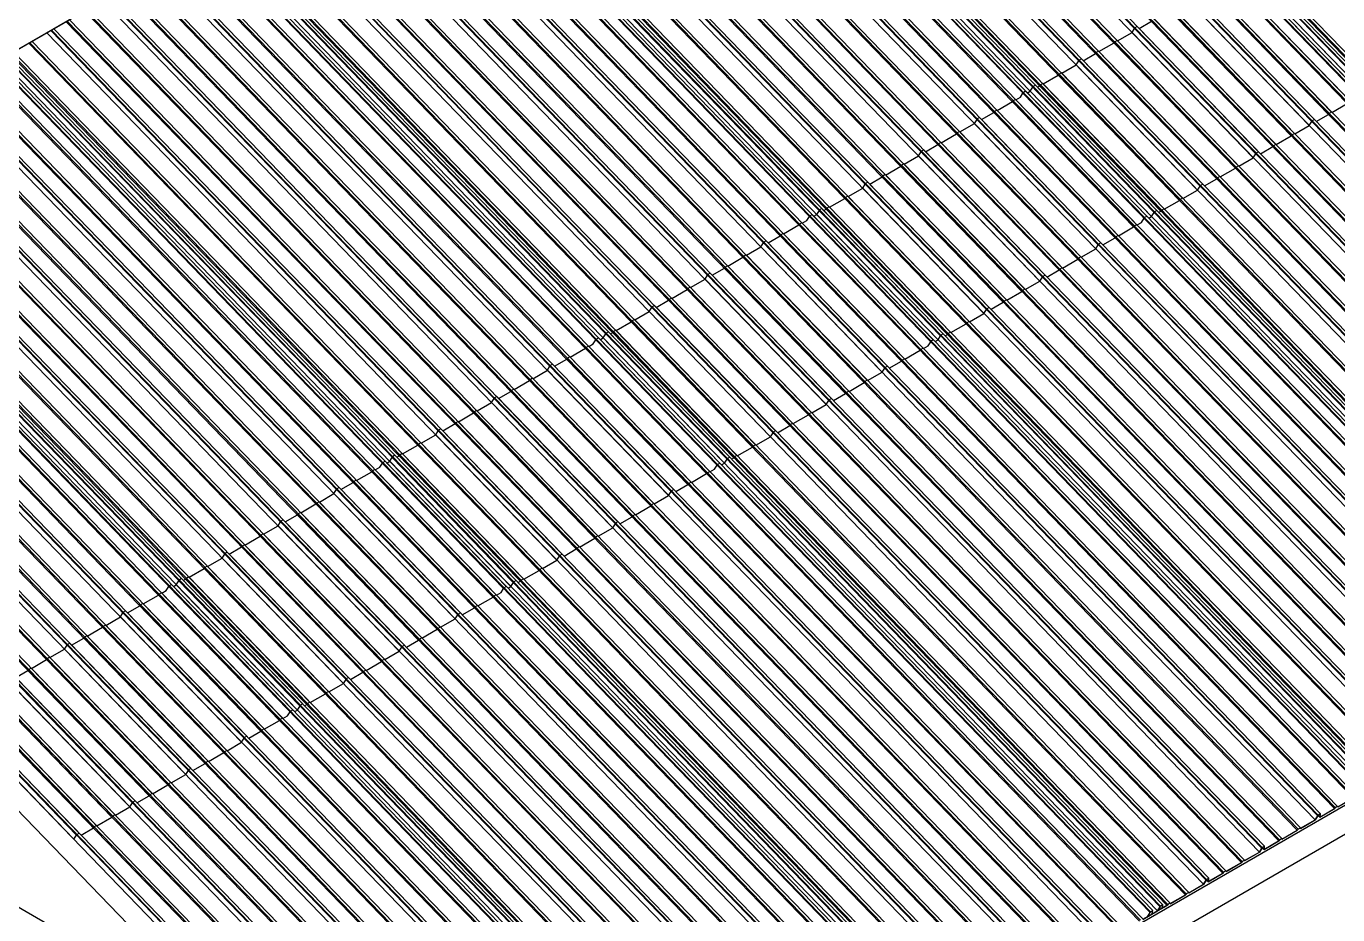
# Model space of a CAD drawing. Header units: inches. Extents: x 0.4 to 16.6, y 0.2 to 10.8.
# Drawn here: x 4.177 to 7.165, y 4.804 to 6.826 of the extents above; entities that cross this region are included whole.
import ezdxf

# ---------------------------------------------------------------- set-up
doc = ezdxf.new("R2010")
doc.units = ezdxf.units.IN
doc.header["$MEASUREMENT"] = 0

msp = doc.modelspace()

# ---------------------------------------------------------------- linework, layer by layer
at = {"color": 7, "linetype": 'Continuous', "lineweight": 25}
for p, q in [((7.5545, 8.7339), (3.1424, 6.1868)), ((7.5546, 8.7343), (3.1426, 6.1872)), ((7.2559, 6.6915), (6.0943, 7.891)), ((7.2107, 6.67), (6.0521, 7.8665)), ((7.2114, 6.6716), (6.0534, 7.8673)), ((7.2167, 6.6746), (6.0587, 7.8704)), ((7.2275, 6.6739), (6.0652, 7.8741)), ((7.2334, 6.6831), (6.0747, 7.8796)), ((7.234, 6.6846), (6.0761, 7.8804)), ((7.2393, 6.6877), (6.0814, 7.8835)), ((7.2489, 6.6863), (6.0867, 7.8865)), ((7.2506, 6.6884), (6.089, 7.8879)), ((7.1512, 6.6311), (5.9897, 7.8305)), ((7.1867, 6.6504), (6.0244, 7.8506)), ((7.1884, 6.6525), (6.0268, 7.852)), ((7.1937, 6.6556), (6.0321, 7.855)), ((7.1002, 6.6005), (5.9379, 7.8007)), ((7.1061, 6.6096), (5.9474, 7.8061)), ((7.1067, 6.6111), (5.9488, 7.8069)), ((7.112, 6.6142), (5.9541, 7.81)), ((7.1443, 6.6259), (5.982, 7.8261)), ((7.1459, 6.628), (5.9844, 7.8275)), ((7.0594, 6.5769), (5.8972, 7.7771)), ((7.0611, 6.579), (5.8995, 7.7785)), ((7.0664, 6.5821), (5.9048, 7.7816)), ((7.017, 6.5524), (5.8547, 7.7526)), ((7.0186, 6.5545), (5.8571, 7.754)), ((7.024, 6.5576), (5.8624, 7.7571)), ((6.9729, 6.527), (5.8107, 7.7272)), ((6.9788, 6.5361), (5.8201, 7.7327)), ((6.9795, 6.5377), (5.8215, 7.7334)), ((6.9848, 6.5407), (5.8268, 7.7365)), ((6.8914, 6.4811), (5.7298, 7.6805)), ((6.8967, 6.4841), (5.7351, 7.6836)), ((6.9321, 6.5034), (5.7699, 7.7036)), ((6.9338, 6.5055), (5.7723, 7.705)), ((6.9391, 6.5086), (5.7776, 7.7081)), ((6.8456, 6.4535), (5.6834, 7.6537)), ((6.8515, 6.4627), (5.6929, 7.6592)), ((6.8522, 6.4642), (5.6942, 7.66)), ((6.8575, 6.4672), (5.6995, 7.663)), ((6.8897, 6.4789), (5.7274, 7.6791)), ((6.8048, 6.43), (5.6426, 7.6302)), ((6.8065, 6.4321), (5.645, 7.6315)), ((6.8118, 6.4351), (5.6503, 7.6346)), ((6.741, 6.3931), (5.5787, 7.5933)), ((6.7469, 6.4022), (5.5882, 7.5988)), ((6.7475, 6.4038), (5.5896, 7.5996)), ((6.7528, 6.4068), (5.5949, 7.6026)), ((6.7624, 6.4055), (5.6002, 7.6057)), ((6.7641, 6.4076), (5.6025, 7.607)), ((6.7694, 6.4106), (5.6079, 7.6101)), ((6.7002, 6.3695), (5.5379, 7.5698)), ((6.7019, 6.3717), (5.5403, 7.5711)), ((6.7072, 6.3747), (5.5456, 7.5742)), ((6.7243, 6.3892), (5.5656, 7.5857)), ((6.7249, 6.3907), (5.5669, 7.5865)), ((6.7302, 6.3938), (5.5722, 7.5896)), ((6.6578, 6.3451), (5.4955, 7.5453)), ((6.6594, 6.3472), (5.4979, 7.5466)), ((6.6647, 6.3502), (5.5032, 7.5497)), ((6.5799, 6.3012), (5.4183, 7.5007)), ((6.6137, 6.3196), (5.4515, 7.5198)), ((6.6196, 6.3288), (5.4609, 7.5253)), ((6.6203, 6.3303), (5.4623, 7.5261)), ((6.6256, 6.3334), (5.4676, 7.5291)), ((6.5305, 6.2716), (5.3682, 7.4718)), ((6.5322, 6.2737), (5.3706, 7.4732)), ((6.5375, 6.2767), (5.3759, 7.4762)), ((6.5729, 6.2961), (5.4107, 7.4963)), ((6.5746, 6.2982), (5.413, 7.4977)), ((6.4864, 6.2461), (5.3242, 7.4463)), ((6.4923, 6.2553), (5.3336, 7.4518)), ((6.493, 6.2568), (5.335, 7.4526)), ((6.4983, 6.2599), (5.3403, 7.4557)), ((6.4456, 6.2226), (5.2834, 7.4228)), ((6.4473, 6.2247), (5.2858, 7.4242)), ((6.4526, 6.2278), (5.2911, 7.4272)), ((6.371, 6.1864), (5.213, 7.3822)), ((6.4032, 6.1981), (5.241, 7.3983)), ((6.4049, 6.2002), (5.2433, 7.3997)), ((6.4102, 6.2033), (5.2486, 7.4027)), ((6.3253, 6.1543), (5.1638, 7.3538)), ((6.3592, 6.1727), (5.1969, 7.3729)), ((6.365, 6.1818), (5.2064, 7.3783)), ((6.3657, 6.1833), (5.2077, 7.3791)), ((6.2663, 6.126), (5.1084, 7.3218)), ((6.2759, 6.1246), (5.1137, 7.3248)), ((6.2776, 6.1267), (5.1161, 7.3262)), ((6.2829, 6.1298), (5.1214, 7.3293)), ((6.3184, 6.1491), (5.1561, 7.3493)), ((6.32, 6.1512), (5.1585, 7.3507)), ((6.2207, 6.0939), (5.0591, 7.2933)), ((6.2378, 6.1083), (5.0791, 7.3049)), ((6.2384, 6.1099), (5.0804, 7.3056)), ((6.2437, 6.1129), (5.0858, 7.3087)), ((6.2545, 6.1122), (5.0922, 7.3125)), ((6.2604, 6.1214), (5.1017, 7.3179)), ((6.261, 6.1229), (5.1031, 7.3187)), ((6.1713, 6.0642), (5.009, 7.2644)), ((6.1729, 6.0663), (5.0114, 7.2658)), ((6.1783, 6.0694), (5.0167, 7.2689)), ((6.2137, 6.0887), (5.0515, 7.2889)), ((6.2154, 6.0908), (5.0538, 7.2903)), ((6.1272, 6.0388), (4.965, 7.239)), ((6.1331, 6.0479), (4.9744, 7.2444)), ((6.1338, 6.0495), (4.9758, 7.2452)), ((6.1391, 6.0525), (4.9811, 7.2483)), ((6.0864, 6.0152), (4.9242, 7.2154)), ((6.0881, 6.0173), (4.9266, 7.2168)), ((6.0934, 6.0204), (4.9319, 7.2199)), ((6.0118, 5.979), (4.8538, 7.1748)), ((6.044, 5.9907), (4.8817, 7.1909)), ((6.0457, 5.9928), (4.8841, 7.1923)), ((6.051, 5.9959), (4.8894, 7.1954)), ((5.9608, 5.9439), (4.7993, 7.1433)), ((5.9661, 5.9469), (4.8046, 7.1464)), ((5.9999, 5.9653), (4.8377, 7.1655)), ((6.0058, 5.9744), (4.8472, 7.171)), ((6.0065, 5.976), (4.8485, 7.1718)), ((5.9167, 5.9173), (4.7545, 7.1175)), ((5.9184, 5.9194), (4.7568, 7.1188)), ((5.9237, 5.9224), (4.7622, 7.1219)), ((5.9591, 5.9417), (4.7969, 7.142)), ((5.8727, 5.8918), (4.7104, 7.092)), ((5.8786, 5.901), (4.7199, 7.0975)), ((5.8792, 5.9025), (4.7212, 7.0983)), ((5.8845, 5.9056), (4.7265, 7.1013)), ((5.8319, 5.8683), (4.6696, 7.0685)), ((5.8335, 5.8704), (4.672, 7.0699)), ((5.8388, 5.8734), (4.6773, 7.0729)), ((5.7513, 5.8275), (4.5926, 7.024)), ((5.7519, 5.829), (4.594, 7.0248)), ((5.7572, 5.8321), (4.5993, 7.0279)), ((5.768, 5.8314), (4.6058, 7.0316)), ((5.7739, 5.8406), (4.6152, 7.0371)), ((5.7746, 5.8421), (4.6166, 7.0379)), ((5.7799, 5.8451), (4.6219, 7.0409)), ((5.7894, 5.8438), (4.6272, 7.044)), ((5.7911, 5.8459), (4.6296, 7.0454)), ((5.7964, 5.849), (4.6349, 7.0484)), ((5.7272, 5.8079), (4.565, 7.0081)), ((5.7289, 5.81), (4.5673, 7.0094)), ((5.7342, 5.813), (4.5726, 7.0125)), ((5.6466, 5.7671), (4.4879, 6.9636)), ((5.6473, 5.7686), (4.4893, 6.9644)), ((5.6526, 5.7717), (4.4946, 6.9674)), ((5.6848, 5.7834), (4.5225, 6.9836)), ((5.6865, 5.7855), (4.5249, 6.9849)), ((5.6918, 5.7885), (4.5302, 6.988)), ((8.2201, 5.6642), (6.9571, 6.9684)), ((8.2207, 5.6657), (6.9577, 6.9699)), ((8.226, 5.6687), (6.963, 6.973)), ((8.2356, 5.6674), (6.9726, 6.9716)), ((8.2373, 5.6695), (6.9743, 6.9737)), ((8.2426, 5.6725), (6.9796, 6.9768)), ((5.5999, 5.7344), (4.4377, 6.9346)), ((5.6016, 5.7365), (4.4401, 6.936)), ((5.6069, 5.7396), (4.4454, 6.939)), ((5.6407, 5.7579), (4.4785, 6.9581)), ((8.1734, 5.6315), (6.9104, 6.9357)), ((8.1751, 5.6336), (6.9121, 6.9378)), ((8.1804, 5.6366), (6.9174, 6.9409)), ((8.1975, 5.6511), (6.9345, 6.9553)), ((8.1981, 5.6526), (6.9351, 6.9569)), ((8.2034, 5.6557), (6.9404, 6.9599)), ((8.2142, 5.655), (6.9512, 6.9592)), ((5.5575, 5.7099), (4.3953, 6.9101)), ((5.5592, 5.712), (4.3976, 6.9115)), ((5.5645, 5.7151), (4.4029, 6.9145)), ((8.131, 5.607), (6.868, 6.9112)), ((8.1326, 5.6091), (6.8696, 6.9133)), ((8.1379, 5.6121), (6.875, 6.9164)), ((5.5135, 5.6845), (4.3512, 6.8847)), ((5.5193, 5.6936), (4.3607, 6.8901)), ((5.52, 5.6951), (4.362, 6.8909)), ((5.5253, 5.6982), (4.3673, 6.894)), ((8.0869, 5.5815), (6.8239, 6.8858)), ((8.0928, 5.5907), (6.8298, 6.8949)), ((8.0935, 5.5922), (6.8305, 6.8964)), ((8.0988, 5.5953), (6.8358, 6.8995)), ((5.4727, 5.6609), (4.3104, 6.8611)), ((5.4743, 5.663), (4.3128, 6.8625)), ((5.4796, 5.6661), (4.3181, 6.8655)), ((8.0461, 5.558), (6.7831, 6.8622)), ((8.0478, 5.5601), (6.7848, 6.8643)), ((8.0531, 5.5632), (6.7901, 6.8674)), ((5.3921, 5.6201), (4.2334, 6.8166)), ((5.3927, 5.6217), (4.2347, 6.8174)), ((5.398, 5.6247), (4.2401, 6.8205)), ((5.4302, 5.6364), (4.268, 6.8366)), ((5.4319, 5.6385), (4.2704, 6.838)), ((5.4372, 5.6416), (4.2757, 6.8411)), ((6.6966, 6.8123), (6.7025, 6.8214)), ((6.7025, 6.8214), (6.7032, 6.823)), ((7.9655, 5.5172), (6.7025, 6.8214)), ((6.7085, 6.826), (6.7032, 6.823)), ((7.9662, 5.5187), (6.7032, 6.823)), ((7.9715, 5.5218), (6.7085, 6.826)), ((6.7128, 6.8216), (6.7407, 6.8377)), ((8.0037, 5.5335), (6.7407, 6.8377)), ((8.0054, 5.5356), (6.7424, 6.8398)), ((8.0107, 5.5387), (6.7477, 6.8429)), ((5.3454, 5.5874), (4.1831, 6.7876)), ((5.347, 5.5895), (4.1855, 6.789)), ((5.3524, 5.5926), (4.1908, 6.7921)), ((5.3862, 5.611), (4.2239, 6.8112)), ((6.6211, 6.7687), (6.6558, 6.7887)), ((6.6575, 6.7908), (6.6558, 6.7887)), ((7.9188, 5.4845), (6.6558, 6.7887)), ((6.6628, 6.7939), (6.6575, 6.7908)), ((7.9205, 5.4866), (6.6575, 6.7908)), ((7.9258, 5.4897), (6.6628, 6.7939)), ((6.6635, 6.7932), (6.6966, 6.8123)), ((7.9596, 5.508), (6.6966, 6.8123)), ((5.2874, 5.5597), (4.1287, 6.7562)), ((5.2881, 5.5612), (4.1301, 6.757)), ((5.2934, 5.5643), (4.1354, 6.7601)), ((5.303, 5.5629), (4.1407, 6.7631)), ((5.3046, 5.565), (4.1431, 6.7645)), ((5.3099, 5.5681), (4.1484, 6.7676)), ((6.5855, 6.7481), (6.6134, 6.7642)), ((6.6151, 6.7664), (6.6134, 6.7642)), ((7.8764, 5.46), (6.6134, 6.7642)), ((6.6204, 6.7694), (6.6151, 6.7664)), ((7.8781, 5.4621), (6.6151, 6.7664)), ((7.8834, 5.4652), (6.6204, 6.7694)), ((5.2407, 5.527), (4.0785, 6.7272)), ((5.2424, 5.5291), (4.0809, 6.7286)), ((5.2477, 5.5322), (4.0862, 6.7317)), ((5.2648, 5.5467), (4.1061, 6.7432)), ((5.2654, 5.5482), (4.1075, 6.744)), ((5.2707, 5.5512), (4.1128, 6.747)), ((5.2815, 5.5506), (4.1193, 6.7508)), ((6.5363, 6.7197), (6.5694, 6.7388)), ((6.5694, 6.7388), (6.5753, 6.748)), ((7.8324, 5.4346), (6.5694, 6.7388)), ((6.5753, 6.748), (6.5759, 6.7495)), ((7.8382, 5.4437), (6.5753, 6.748)), ((6.5812, 6.7525), (6.5759, 6.7495)), ((7.8389, 5.4453), (6.5759, 6.7495)), ((7.8442, 5.4483), (6.5812, 6.7525)), ((5.1983, 5.5025), (4.036, 6.7027)), ((5.2, 5.5046), (4.0384, 6.7041)), ((5.2053, 5.5077), (4.0437, 6.7072)), ((6.4931, 6.6959), (6.4878, 6.6929)), ((7.7561, 5.3917), (6.4931, 6.6959)), ((6.4938, 6.6952), (6.5286, 6.7153)), ((6.5302, 6.7174), (6.5286, 6.7153)), ((7.7916, 5.411), (6.5286, 6.7153)), ((6.5355, 6.7204), (6.5302, 6.7174)), ((7.7932, 5.4131), (6.5302, 6.7174)), ((7.7985, 5.4162), (6.5355, 6.7204)), ((5.1542, 5.4771), (3.992, 6.6773)), ((5.1601, 5.4862), (4.0015, 6.6828)), ((5.1608, 5.4878), (4.0028, 6.6835)), ((5.1661, 5.4908), (4.0081, 6.6866)), ((6.4316, 6.6593), (6.4421, 6.6653)), ((6.4421, 6.6653), (6.448, 6.6745)), ((6.448, 6.6745), (6.4486, 6.676)), ((7.711, 5.3703), (6.448, 6.6745)), ((6.4486, 6.676), (6.4539, 6.6791)), ((7.7116, 5.3718), (6.4486, 6.676)), ((7.7169, 5.3748), (6.4539, 6.6791)), ((6.4582, 6.6746), (6.4647, 6.6784)), ((6.4647, 6.6784), (6.4706, 6.6875)), ((7.7277, 5.3742), (6.4647, 6.6784)), ((6.4706, 6.6875), (6.4713, 6.6891)), ((7.7336, 5.3833), (6.4706, 6.6875)), ((6.4766, 6.6921), (6.4713, 6.6891)), ((7.7342, 5.3848), (6.4713, 6.6891)), ((7.7395, 5.3879), (6.4766, 6.6921)), ((6.4808, 6.6877), (6.4861, 6.6908)), ((6.4878, 6.6929), (6.4861, 6.6908)), ((7.7491, 5.3865), (6.4861, 6.6908)), ((7.7508, 5.3886), (6.4878, 6.6929)), ((5.1134, 5.4535), (3.9512, 6.6537)), ((5.1151, 5.4556), (3.9536, 6.6551)), ((5.1204, 5.4587), (3.9589, 6.6582)), ((6.3885, 6.6355), (6.3832, 6.6325)), ((7.6515, 5.3313), (6.3885, 6.6355)), ((6.3892, 6.6348), (6.4239, 6.6548)), ((6.4256, 6.657), (6.4239, 6.6548)), ((7.6869, 5.3506), (6.4239, 6.6548)), ((6.4309, 6.66), (6.4256, 6.657)), ((7.6886, 5.3527), (6.4256, 6.657)), ((7.6939, 5.3558), (6.4309, 6.66)), ((7.1519, 6.6303), (7.1867, 6.6504)), ((5.0329, 5.4128), (3.8742, 6.6093)), ((5.0335, 5.4143), (3.8755, 6.6101)), ((5.0388, 5.4173), (3.8808, 6.6131)), ((5.071, 5.429), (3.9088, 6.6292)), ((5.0727, 5.4312), (3.9112, 6.6306)), ((5.078, 5.4342), (3.9165, 6.6337)), ((6.3043, 6.5858), (6.3374, 6.6049)), ((6.3374, 6.6049), (6.3433, 6.6141)), ((7.6004, 5.3007), (6.3374, 6.6049)), ((6.3433, 6.6141), (6.344, 6.6156)), ((7.6063, 5.3098), (6.3433, 6.6141)), ((6.3493, 6.6187), (6.344, 6.6156)), ((7.607, 5.3114), (6.344, 6.6156)), ((7.6123, 5.3144), (6.3493, 6.6187)), ((6.3536, 6.6142), (6.3815, 6.6304)), ((6.3832, 6.6325), (6.3815, 6.6304)), ((7.6445, 5.3261), (6.3815, 6.6304)), ((7.6461, 5.3282), (6.3832, 6.6325)), ((7.1002, 6.6005), (7.1061, 6.6096)), ((7.1061, 6.6096), (7.1067, 6.6111)), ((7.112, 6.6142), (7.1067, 6.6111)), ((7.1163, 6.6098), (7.1443, 6.6259)), ((7.1459, 6.628), (7.1443, 6.6259)), ((7.1512, 6.6311), (7.1459, 6.628)), ((4.9862, 5.3801), (3.8239, 6.5803)), ((4.9878, 5.3822), (3.8263, 6.5816)), ((4.9931, 5.3852), (3.8316, 6.5847)), ((5.027, 5.4036), (3.8647, 6.6038)), ((6.2619, 6.5613), (6.2966, 6.5814)), ((6.2983, 6.5835), (6.2966, 6.5814)), ((7.5596, 5.2771), (6.2966, 6.5814)), ((6.3036, 6.5865), (6.2983, 6.5835)), ((7.5613, 5.2792), (6.2983, 6.5835)), ((7.5666, 5.2823), (6.3036, 6.5865)), ((7.0247, 6.5569), (7.0594, 6.5769)), ((7.0611, 6.579), (7.0594, 6.5769)), ((7.0664, 6.5821), (7.0611, 6.579)), ((7.0671, 6.5813), (7.1002, 6.6005)), ((4.9437, 5.3556), (3.7815, 6.5558)), ((4.9454, 5.3577), (3.7839, 6.5571)), ((4.9507, 5.3607), (3.7892, 6.5602)), ((6.222, 6.5452), (6.2167, 6.5421)), ((7.485, 5.2409), (6.222, 6.5452)), ((6.2263, 6.5408), (6.2542, 6.5569)), ((6.2559, 6.559), (6.2542, 6.5569)), ((7.5172, 5.2526), (6.2542, 6.5569)), ((6.2612, 6.5621), (6.2559, 6.559)), ((7.5189, 5.2548), (6.2559, 6.559)), ((7.5242, 5.2578), (6.2612, 6.5621)), ((6.9891, 6.5363), (7.017, 6.5524)), ((7.0186, 6.5545), (7.017, 6.5524)), ((7.024, 6.5576), (7.0186, 6.5545)), ((4.8997, 5.3301), (3.7374, 6.5303)), ((4.9056, 5.3393), (3.7469, 6.5358)), ((4.9062, 5.3408), (3.7483, 6.5366)), ((4.9115, 5.3439), (3.7536, 6.5397)), ((6.177, 6.5123), (6.2102, 6.5314)), ((6.2102, 6.5314), (6.216, 6.5406)), ((7.4731, 5.2272), (6.2102, 6.5314)), ((6.216, 6.5406), (6.2167, 6.5421)), ((7.479, 5.2364), (6.216, 6.5406)), ((7.4797, 5.2379), (6.2167, 6.5421)), ((6.9398, 6.5079), (6.9729, 6.527)), ((6.9729, 6.527), (6.9788, 6.5361)), ((6.9788, 6.5361), (6.9795, 6.5377)), ((6.9848, 6.5407), (6.9795, 6.5377)), ((4.8234, 5.2873), (3.6619, 6.4867)), ((4.8589, 5.3066), (3.6966, 6.5068)), ((4.8606, 5.3087), (3.699, 6.5082)), ((4.8659, 5.3118), (3.7043, 6.5112)), ((9.6745, 6.4919), (5.2834, 3.9569)), ((6.1286, 6.4855), (6.1269, 6.4834)), ((6.1339, 6.4886), (6.1286, 6.4855)), ((7.3916, 5.1813), (6.1286, 6.4855)), ((7.3969, 5.1843), (6.1339, 6.4886)), ((6.1346, 6.4878), (6.1694, 6.5079)), ((6.171, 6.51), (6.1694, 6.5079)), ((7.4323, 5.2037), (6.1694, 6.5079)), ((6.1763, 6.5131), (6.171, 6.51)), ((7.434, 5.2058), (6.171, 6.51)), ((7.4393, 5.2088), (6.1763, 6.5131)), ((6.8974, 6.4834), (6.9321, 6.5034)), ((6.9338, 6.5055), (6.9321, 6.5034)), ((6.9391, 6.5086), (6.9338, 6.5055)), ((4.7783, 5.2658), (3.6196, 6.4623)), ((4.7789, 5.2673), (3.621, 6.4631)), ((4.7843, 5.2704), (3.6263, 6.4662)), ((4.795, 5.2697), (3.6328, 6.4699)), ((4.8009, 5.2789), (3.6422, 6.4754)), ((4.8016, 5.2804), (3.6436, 6.4762)), ((4.8069, 5.2835), (3.6489, 6.4792)), ((4.8165, 5.2821), (3.6542, 6.4823)), ((4.8181, 5.2842), (3.6566, 6.4837)), ((6.0498, 6.4389), (6.0829, 6.458)), ((6.0829, 6.458), (6.0888, 6.4671)), ((7.3459, 5.1537), (6.0829, 6.458)), ((6.0888, 6.4671), (6.0894, 6.4686)), ((7.3518, 5.1629), (6.0888, 6.4671)), ((6.0947, 6.4717), (6.0894, 6.4686)), ((7.3524, 5.1644), (6.0894, 6.4686)), ((7.3577, 5.1675), (6.0947, 6.4717)), ((6.099, 6.4673), (6.1269, 6.4834)), ((7.3899, 5.1792), (6.1269, 6.4834)), ((6.8456, 6.4535), (6.8515, 6.4627)), ((6.8515, 6.4627), (6.8522, 6.4642)), ((6.8575, 6.4672), (6.8522, 6.4642)), ((6.8618, 6.4628), (6.8897, 6.4789)), ((6.8914, 6.4811), (6.8897, 6.4789)), ((6.8967, 6.4841), (6.8914, 6.4811)), ((4.7188, 5.2268), (3.5572, 6.4263)), ((4.7542, 5.2462), (3.592, 6.4464)), ((4.7559, 5.2483), (3.5944, 6.4477)), ((4.7612, 5.2513), (3.5997, 6.4508)), ((5.2834, 3.8916), (9.6745, 6.4266)), ((6.0073, 6.4144), (6.0421, 6.4344)), ((6.0437, 6.4365), (6.0421, 6.4344)), ((7.3051, 5.1302), (6.0421, 6.4344)), ((6.049, 6.4396), (6.0437, 6.4365)), ((7.3067, 5.1323), (6.0437, 6.4365)), ((7.312, 5.1354), (6.049, 6.4396)), ((6.7701, 6.4099), (6.8048, 6.43)), ((6.8065, 6.4321), (6.8048, 6.43)), ((6.8118, 6.4351), (6.8065, 6.4321)), ((6.8125, 6.4344), (6.8456, 6.4535)), ((1.3941, 6.4174), (4.6391, 4.5441)), ((4.6678, 5.1962), (3.5055, 6.3964)), ((4.6736, 5.2054), (3.515, 6.4019)), ((4.6743, 5.2069), (3.5163, 6.4027)), ((4.6796, 5.21), (3.5216, 6.4058)), ((4.7118, 5.2217), (3.5496, 6.4219)), ((4.7135, 5.2238), (3.5519, 6.4233)), ((5.9615, 6.3936), (5.9621, 6.3952)), ((5.9621, 6.3952), (5.9674, 6.3982)), ((7.2251, 5.0909), (5.9621, 6.3952)), ((7.2304, 5.094), (5.9674, 6.3982)), ((5.9717, 6.3938), (5.9782, 6.3976)), ((5.9782, 6.3976), (5.9841, 6.4067)), ((7.2412, 5.0933), (5.9782, 6.3976)), ((5.9841, 6.4067), (5.9848, 6.4082)), ((7.2471, 5.1025), (5.9841, 6.4067)), ((5.9901, 6.4113), (5.9848, 6.4082)), ((7.2478, 5.104), (5.9848, 6.4082)), ((7.2531, 5.1071), (5.9901, 6.4113)), ((5.9944, 6.4069), (5.9997, 6.4099)), ((6.0013, 6.412), (5.9997, 6.4099)), ((7.2626, 5.1057), (5.9997, 6.4099)), ((6.0066, 6.4151), (6.0013, 6.412)), ((7.2643, 5.1078), (6.0013, 6.412)), ((7.2696, 5.1109), (6.0066, 6.4151)), ((6.741, 6.3931), (6.7469, 6.4022)), ((6.7469, 6.4022), (6.7475, 6.4038)), ((6.7528, 6.4068), (6.7475, 6.4038)), ((6.7571, 6.4024), (6.7624, 6.4055)), ((6.7641, 6.4076), (6.7624, 6.4055)), ((6.7694, 6.4106), (6.7641, 6.4076)), ((4.627, 5.1727), (3.4647, 6.3729)), ((4.6286, 5.1748), (3.4671, 6.3743)), ((4.6339, 5.1779), (3.4724, 6.3773)), ((5.9027, 6.3539), (5.9374, 6.374)), ((5.9391, 6.3761), (5.9374, 6.374)), ((7.2004, 5.0698), (5.9374, 6.374)), ((5.9444, 6.3792), (5.9391, 6.3761)), ((7.2021, 5.0719), (5.9391, 6.3761)), ((7.2074, 5.0749), (5.9444, 6.3792)), ((5.9451, 6.3784), (5.9556, 6.3845)), ((5.9556, 6.3845), (5.9615, 6.3936)), ((7.2245, 5.0894), (5.9615, 6.3936)), ((6.6655, 6.3495), (6.7002, 6.3695)), ((6.7019, 6.3717), (6.7002, 6.3695)), ((6.7072, 6.3747), (6.7019, 6.3717)), ((6.7079, 6.374), (6.7184, 6.38)), ((6.7184, 6.38), (6.7243, 6.3892)), ((6.7243, 6.3892), (6.7249, 6.3907)), ((6.7249, 6.3907), (6.7302, 6.3938)), ((6.7345, 6.3893), (6.741, 6.3931)), ((4.5845, 5.1482), (3.4223, 6.3484)), ((4.5862, 5.1503), (3.4247, 6.3498)), ((4.5915, 5.1534), (3.43, 6.3528)), ((5.8628, 6.3378), (5.8575, 6.3348)), ((7.1258, 5.0336), (5.8628, 6.3378)), ((5.8671, 6.3334), (5.895, 6.3495)), ((5.8967, 6.3516), (5.895, 6.3495)), ((7.158, 5.0453), (5.895, 6.3495)), ((5.902, 6.3547), (5.8967, 6.3516)), ((7.1597, 5.0474), (5.8967, 6.3516)), ((7.165, 5.0504), (5.902, 6.3547)), ((6.6298, 6.3289), (6.6578, 6.3451)), ((6.6594, 6.3472), (6.6578, 6.3451)), ((6.6647, 6.3502), (6.6594, 6.3472)), ((4.5405, 5.1228), (3.3782, 6.323)), ((4.5464, 5.1319), (3.3877, 6.3284)), ((4.547, 5.1334), (3.389, 6.3292)), ((4.5523, 5.1365), (3.3944, 6.3323)), ((5.8171, 6.3057), (5.8118, 6.3026)), ((7.0801, 5.0015), (5.8171, 6.3057)), ((5.8178, 6.305), (5.8509, 6.3241)), ((5.8509, 6.3241), (5.8568, 6.3332)), ((7.1139, 5.0198), (5.8509, 6.3241)), ((5.8568, 6.3332), (5.8575, 6.3348)), ((7.1198, 5.029), (5.8568, 6.3332)), ((7.1205, 5.0305), (5.8575, 6.3348)), ((6.5806, 6.3005), (6.6137, 6.3196)), ((6.6137, 6.3196), (6.6196, 6.3288)), ((6.6196, 6.3288), (6.6203, 6.3303)), ((6.6256, 6.3334), (6.6203, 6.3303)), ((4.2857, 4.9755), (3.0227, 6.2798)), ((4.2918, 4.985), (3.0288, 6.2892)), ((4.2925, 4.9865), (3.0295, 6.2907)), ((4.2978, 4.9895), (3.0348, 6.2938)), ((4.4589, 5.0768), (3.2974, 6.2763)), ((4.4642, 5.0799), (3.3027, 6.2794)), ((4.4997, 5.0992), (3.3374, 6.2994)), ((4.5013, 5.1013), (3.3398, 6.3008)), ((4.5067, 5.1044), (3.3451, 6.3039)), ((5.7398, 6.2599), (5.7677, 6.276)), ((5.7694, 6.2781), (5.7677, 6.276)), ((7.0307, 4.9718), (5.7677, 6.276)), ((5.7747, 6.2812), (5.7694, 6.2781)), ((7.0324, 4.9739), (5.7694, 6.2781)), ((7.0377, 4.977), (5.7747, 6.2812)), ((5.7754, 6.2805), (5.8101, 6.3005)), ((5.8118, 6.3026), (5.8101, 6.3005)), ((7.0731, 4.9963), (5.8101, 6.3005)), ((7.0748, 4.9984), (5.8118, 6.3026)), ((6.5375, 6.2767), (6.5322, 6.2737)), ((6.5382, 6.276), (6.5729, 6.2961)), ((6.5746, 6.2982), (6.5729, 6.2961)), ((6.5799, 6.3012), (6.5746, 6.2982)), ((4.4132, 5.0493), (3.2509, 6.2495)), ((4.4191, 5.0584), (3.2604, 6.255)), ((4.4197, 5.06), (3.2618, 6.2557)), ((4.425, 5.063), (3.2671, 6.2588)), ((4.4573, 5.0747), (3.295, 6.2749)), ((5.6906, 6.2315), (5.7237, 6.2506)), ((5.7237, 6.2506), (5.7296, 6.2598)), ((6.9867, 4.9464), (5.7237, 6.2506)), ((5.7296, 6.2598), (5.7302, 6.2613)), ((6.9925, 4.9555), (5.7296, 6.2598)), ((5.7355, 6.2643), (5.7302, 6.2613)), ((6.9932, 4.957), (5.7302, 6.2613)), ((6.9985, 4.9601), (5.7355, 6.2643)), ((6.4533, 6.227), (6.4864, 6.2461)), ((6.4864, 6.2461), (6.4923, 6.2553)), ((6.4923, 6.2553), (6.493, 6.2568)), ((6.4983, 6.2599), (6.493, 6.2568)), ((6.5026, 6.2555), (6.5305, 6.2716)), ((6.5322, 6.2737), (6.5305, 6.2716)), ((4.3724, 5.0257), (3.2101, 6.2259)), ((4.3741, 5.0278), (3.2125, 6.2273)), ((4.3794, 5.0309), (3.2178, 6.2304)), ((5.6481, 6.207), (5.6829, 6.227)), ((5.6845, 6.2292), (5.6829, 6.227)), ((6.9459, 4.9228), (5.6829, 6.227)), ((5.6898, 6.2322), (5.6845, 6.2292)), ((6.9475, 4.9249), (5.6845, 6.2292)), ((6.9528, 4.928), (5.6898, 6.2322)), ((6.4109, 6.2025), (6.4456, 6.2226)), ((6.4473, 6.2247), (6.4456, 6.2226)), ((6.4526, 6.2278), (6.4473, 6.2247)), ((3.0449, 6.1904), (5.2551, 3.9079)), ((4.33, 5.0012), (3.1677, 6.2015)), ((4.3316, 5.0034), (3.1701, 6.2028)), ((4.3369, 5.0064), (3.1754, 6.2059)), ((5.5964, 6.1771), (5.6023, 6.1863)), ((5.6023, 6.1863), (5.6029, 6.1878)), ((6.8653, 4.882), (5.6023, 6.1863)), ((5.6082, 6.1909), (5.6029, 6.1878)), ((6.8659, 4.8836), (5.6029, 6.1878)), ((6.8712, 4.8866), (5.6082, 6.1909)), ((5.6125, 6.1864), (5.6404, 6.2026)), ((5.6421, 6.2047), (5.6404, 6.2026)), ((6.9034, 4.8983), (5.6404, 6.2026)), ((5.6474, 6.2077), (5.6421, 6.2047)), ((6.9051, 4.9004), (5.6421, 6.2047)), ((6.9104, 4.9035), (5.6474, 6.2077)), ((6.371, 6.1864), (6.3657, 6.1833)), ((6.3753, 6.182), (6.4032, 6.1981)), ((6.4049, 6.2002), (6.4032, 6.1981)), ((6.4102, 6.2033), (6.4049, 6.2002)), ((5.5626, 6.1587), (5.5573, 6.1557)), ((6.8256, 4.8545), (5.5626, 6.1587)), ((5.5633, 6.158), (5.5964, 6.1771)), ((6.8594, 4.8729), (5.5964, 6.1771)), ((6.326, 6.1536), (6.3592, 6.1727)), ((6.3592, 6.1727), (6.365, 6.1818)), ((6.365, 6.1818), (6.3657, 6.1833)), ((5.4976, 6.1259), (5.4983, 6.1274)), ((5.5036, 6.1304), (5.4983, 6.1274)), ((6.7613, 4.8231), (5.4983, 6.1274)), ((6.7666, 4.8262), (5.5036, 6.1304)), ((5.5079, 6.126), (5.5132, 6.1291)), ((5.5148, 6.1312), (5.5132, 6.1291)), ((6.7762, 4.8248), (5.5132, 6.1291)), ((5.5201, 6.1343), (5.5148, 6.1312)), ((6.7778, 4.827), (5.5148, 6.1312)), ((6.7831, 4.83), (5.5201, 6.1343)), ((5.5208, 6.1335), (5.5556, 6.1536)), ((5.5573, 6.1557), (5.5556, 6.1536)), ((6.8186, 4.8493), (5.5556, 6.1536)), ((6.8202, 4.8514), (5.5573, 6.1557)), ((6.2663, 6.126), (6.261, 6.1229)), ((6.2776, 6.1267), (6.2759, 6.1246)), ((6.2829, 6.1298), (6.2776, 6.1267)), ((6.2836, 6.1291), (6.3184, 6.1491)), ((6.32, 6.1512), (6.3184, 6.1491)), ((6.3253, 6.1543), (6.32, 6.1512)), ((5.4579, 6.0983), (5.4526, 6.0953)), ((6.7209, 4.7941), (5.4579, 6.0983)), ((5.4586, 6.0976), (5.4691, 6.1036)), ((5.4691, 6.1036), (5.475, 6.1128)), ((5.475, 6.1128), (5.4756, 6.1143)), ((6.738, 4.8086), (5.475, 6.1128)), ((5.4756, 6.1143), (5.4809, 6.1174)), ((6.7386, 4.8101), (5.4756, 6.1143)), ((6.7439, 4.8131), (5.4809, 6.1174)), ((5.4852, 6.113), (5.4917, 6.1167)), ((5.4917, 6.1167), (5.4976, 6.1259)), ((6.7547, 4.8125), (5.4917, 6.1167)), ((6.7606, 4.8216), (5.4976, 6.1259)), ((6.2214, 6.0931), (6.2319, 6.0992)), ((6.2319, 6.0992), (6.2378, 6.1083)), ((6.2378, 6.1083), (6.2384, 6.1099)), ((6.2384, 6.1099), (6.2437, 6.1129)), ((6.248, 6.1085), (6.2545, 6.1122)), ((6.2545, 6.1122), (6.2604, 6.1214)), ((6.2604, 6.1214), (6.261, 6.1229)), ((6.2706, 6.1216), (6.2759, 6.1246)), ((5.3806, 6.0525), (5.4085, 6.0687)), ((5.4102, 6.0708), (5.4085, 6.0687)), ((6.6715, 4.7644), (5.4085, 6.0687)), ((5.4155, 6.0738), (5.4102, 6.0708)), ((6.6732, 4.7665), (5.4102, 6.0708)), ((6.6785, 4.7696), (5.4155, 6.0738)), ((5.4162, 6.0731), (5.4509, 6.0932)), ((5.4526, 6.0953), (5.4509, 6.0932)), ((6.7139, 4.7889), (5.4509, 6.0932)), ((6.7156, 4.791), (5.4526, 6.0953)), ((6.1729, 6.0663), (6.1713, 6.0642)), ((6.1783, 6.0694), (6.1729, 6.0663)), ((6.179, 6.0686), (6.2137, 6.0887)), ((6.2154, 6.0908), (6.2137, 6.0887)), ((6.2207, 6.0939), (6.2154, 6.0908)), ((5.3313, 6.0241), (5.3645, 6.0432)), ((5.3645, 6.0432), (5.3703, 6.0524)), ((6.6274, 4.739), (5.3645, 6.0432)), ((5.3703, 6.0524), (5.371, 6.0539)), ((6.6333, 4.7481), (5.3703, 6.0524)), ((5.3763, 6.057), (5.371, 6.0539)), ((6.634, 4.7497), (5.371, 6.0539)), ((6.6393, 4.7527), (5.3763, 6.057)), ((6.0941, 6.0197), (6.1272, 6.0388)), ((6.1272, 6.0388), (6.1331, 6.0479)), ((6.1331, 6.0479), (6.1338, 6.0495)), ((6.1391, 6.0525), (6.1338, 6.0495)), ((6.1434, 6.0481), (6.1713, 6.0642)), ((5.2889, 5.9996), (5.3237, 6.0197)), ((5.3253, 6.0218), (5.3237, 6.0197)), ((6.5866, 4.7154), (5.3237, 6.0197)), ((5.3306, 6.0249), (5.3253, 6.0218)), ((6.5883, 4.7176), (5.3253, 6.0218)), ((6.5936, 4.7206), (5.3306, 6.0249)), ((6.0517, 5.9952), (6.0864, 6.0152)), ((6.0881, 6.0173), (6.0864, 6.0152)), ((6.0934, 6.0204), (6.0881, 6.0173)), ((5.2372, 5.9698), (5.2431, 5.9789)), ((5.2431, 5.9789), (5.2437, 5.9804)), ((6.5061, 4.6747), (5.2431, 5.9789)), ((5.249, 5.9835), (5.2437, 5.9804)), ((6.5067, 4.6762), (5.2437, 5.9804)), ((6.512, 4.6793), (5.249, 5.9835)), ((5.2533, 5.9791), (5.2812, 5.9952)), ((5.2829, 5.9973), (5.2812, 5.9952)), ((6.5442, 4.691), (5.2812, 5.9952)), ((5.2882, 6.0004), (5.2829, 5.9973)), ((6.5459, 4.6931), (5.2829, 5.9973)), ((6.5512, 4.6961), (5.2882, 6.0004)), ((6.0118, 5.979), (6.0065, 5.976)), ((6.0161, 5.9746), (6.044, 5.9907)), ((6.0457, 5.9928), (6.044, 5.9907)), ((6.051, 5.9959), (6.0457, 5.9928)), ((5.198, 5.9483), (5.1964, 5.9462)), ((5.2033, 5.9514), (5.198, 5.9483)), ((6.461, 4.6441), (5.198, 5.9483)), ((6.4663, 4.6471), (5.2033, 5.9514)), ((5.2041, 5.9506), (5.2372, 5.9698)), ((6.5002, 4.6655), (5.2372, 5.9698)), ((5.9661, 5.9469), (5.9608, 5.9439)), ((5.9668, 5.9462), (5.9999, 5.9653)), ((5.9999, 5.9653), (6.0058, 5.9744)), ((6.0058, 5.9744), (6.0065, 5.976)), ((5.126, 5.9056), (5.154, 5.9217)), ((5.1556, 5.9238), (5.154, 5.9217)), ((6.4169, 4.6175), (5.154, 5.9217)), ((5.1609, 5.9269), (5.1556, 5.9238)), ((6.4186, 4.6196), (5.1556, 5.9238)), ((6.4239, 4.6226), (5.1609, 5.9269)), ((5.1616, 5.9261), (5.1964, 5.9462)), ((6.4594, 4.642), (5.1964, 5.9462)), ((5.8888, 5.9011), (5.9167, 5.9173)), ((5.9184, 5.9194), (5.9167, 5.9173)), ((5.9237, 5.9224), (5.9184, 5.9194)), ((5.9244, 5.9217), (5.9591, 5.9417)), ((5.9608, 5.9439), (5.9591, 5.9417)), ((5.0768, 5.8772), (5.1099, 5.8963)), ((5.1099, 5.8963), (5.1158, 5.9054)), ((6.3729, 4.592), (5.1099, 5.8963)), ((5.1158, 5.9054), (5.1164, 5.907)), ((6.3788, 4.6012), (5.1158, 5.9054)), ((5.1217, 5.91), (5.1164, 5.907)), ((6.3794, 4.6027), (5.1164, 5.907)), ((6.3847, 4.6058), (5.1217, 5.91)), ((5.8396, 5.8727), (5.8727, 5.8918)), ((5.8727, 5.8918), (5.8786, 5.901)), ((5.8786, 5.901), (5.8792, 5.9025)), ((5.8845, 5.9056), (5.8792, 5.9025)), ((5.0344, 5.8527), (5.0691, 5.8727)), ((5.0708, 5.8748), (5.0691, 5.8727)), ((6.3321, 4.5685), (5.0691, 5.8727)), ((5.0761, 5.8779), (5.0708, 5.8748)), ((6.3338, 4.5706), (5.0708, 5.8748)), ((6.3391, 4.5737), (5.0761, 5.8779)), ((5.7971, 5.8482), (5.8319, 5.8683)), ((5.8335, 5.8704), (5.8319, 5.8683)), ((5.8388, 5.8734), (5.8335, 5.8704)), ((4.9826, 5.8228), (4.9885, 5.832)), ((4.9885, 5.832), (4.9892, 5.8335)), ((6.2515, 4.5277), (4.9885, 5.832)), ((4.9892, 5.8335), (4.9945, 5.8365)), ((6.2521, 4.5292), (4.9892, 5.8335)), ((6.2575, 4.5323), (4.9945, 5.8365)), ((4.9987, 5.8321), (5.0052, 5.8359)), ((5.0052, 5.8359), (5.0111, 5.845)), ((6.2682, 4.5316), (5.0052, 5.8359)), ((5.0111, 5.845), (5.0118, 5.8465)), ((6.2741, 4.5408), (5.0111, 5.845)), ((5.0171, 5.8496), (5.0118, 5.8465)), ((6.2748, 4.5423), (5.0118, 5.8465)), ((6.2801, 4.5454), (5.0171, 5.8496)), ((5.0214, 5.8452), (5.0267, 5.8482)), ((5.0283, 5.8503), (5.0267, 5.8482)), ((6.2897, 4.544), (5.0267, 5.8482)), ((5.0336, 5.8534), (5.0283, 5.8503)), ((6.2913, 4.5461), (5.0283, 5.8503)), ((6.2966, 4.5492), (5.0336, 5.8534)), ((5.7454, 5.8183), (5.7513, 5.8275)), ((5.7513, 5.8275), (5.7519, 5.829)), ((5.7519, 5.829), (5.7572, 5.8321)), ((5.7615, 5.8277), (5.768, 5.8314)), ((5.768, 5.8314), (5.7739, 5.8406)), ((5.7739, 5.8406), (5.7746, 5.8421)), ((5.7799, 5.8451), (5.7746, 5.8421)), ((5.7841, 5.8407), (5.7894, 5.8438)), ((5.7911, 5.8459), (5.7894, 5.8438)), ((5.7964, 5.849), (5.7911, 5.8459)), ((4.9297, 5.7923), (4.9644, 5.8123)), ((4.9661, 5.8144), (4.9644, 5.8123)), ((6.2274, 4.5081), (4.9644, 5.8123)), ((4.9714, 5.8175), (4.9661, 5.8144)), ((6.2291, 4.5102), (4.9661, 5.8144)), ((6.2344, 4.5133), (4.9714, 5.8175)), ((4.9721, 5.8167), (4.9826, 5.8228)), ((5.6925, 5.7878), (5.7272, 5.8079)), ((5.7289, 5.81), (5.7272, 5.8079)), ((5.7342, 5.813), (5.7289, 5.81)), ((5.7349, 5.8123), (5.7454, 5.8183)), ((4.878, 5.7624), (4.8839, 5.7715)), ((4.8839, 5.7715), (4.8845, 5.7731)), ((6.1468, 4.4673), (4.8839, 5.7715)), ((4.8898, 5.7761), (4.8845, 5.7731)), ((6.1475, 4.4688), (4.8845, 5.7731)), ((6.1528, 4.4719), (4.8898, 5.7761)), ((4.8941, 5.7717), (4.922, 5.7878)), ((4.9237, 5.7899), (4.922, 5.7878)), ((6.185, 4.4836), (4.922, 5.7878)), ((4.929, 5.793), (4.9237, 5.7899)), ((6.1867, 4.4857), (4.9237, 5.7899)), ((6.192, 4.4888), (4.929, 5.793)), ((5.6466, 5.7671), (5.6473, 5.7686)), ((5.6526, 5.7717), (5.6473, 5.7686)), ((5.6569, 5.7672), (5.6848, 5.7834)), ((5.6865, 5.7855), (5.6848, 5.7834)), ((5.6918, 5.7885), (5.6865, 5.7855)), ((4.8024, 5.7188), (4.8372, 5.7388)), ((4.8388, 5.7409), (4.8372, 5.7388)), ((6.1002, 4.4346), (4.8372, 5.7388)), ((4.8441, 5.744), (4.8388, 5.7409)), ((6.1018, 4.4367), (4.8388, 5.7409)), ((6.1071, 4.4398), (4.8441, 5.744)), ((4.8449, 5.7433), (4.878, 5.7624)), ((6.141, 4.4581), (4.878, 5.7624)), ((5.6069, 5.7396), (5.6016, 5.7365)), ((5.6076, 5.7388), (5.6407, 5.7579)), ((5.6407, 5.7579), (5.6466, 5.7671)), ((4.7668, 5.6982), (4.7947, 5.7143)), ((4.7964, 5.7165), (4.7947, 5.7143)), ((6.0577, 4.4101), (4.7947, 5.7143)), ((4.8017, 5.7195), (4.7964, 5.7165)), ((6.0594, 4.4122), (4.7964, 5.7165)), ((6.0647, 4.4153), (4.8017, 5.7195)), ((5.5296, 5.6938), (5.5575, 5.7099)), ((5.5592, 5.712), (5.5575, 5.7099)), ((5.5645, 5.7151), (5.5592, 5.712)), ((5.5652, 5.7143), (5.5999, 5.7344)), ((5.6016, 5.7365), (5.5999, 5.7344)), ((4.7176, 5.6698), (4.7507, 5.6889)), ((4.7507, 5.6889), (4.7566, 5.6981)), ((6.0137, 4.3847), (4.7507, 5.6889)), ((4.7566, 5.6981), (4.7572, 5.6996)), ((6.0196, 4.3938), (4.7566, 5.6981)), ((4.7625, 5.7026), (4.7572, 5.6996)), ((6.0202, 4.3954), (4.7572, 5.6996)), ((6.0255, 4.3984), (4.7625, 5.7026)), ((5.4803, 5.6653), (5.5135, 5.6845)), ((5.5135, 5.6845), (5.5193, 5.6936)), ((5.5193, 5.6936), (5.52, 5.6951)), ((5.5253, 5.6982), (5.52, 5.6951)), ((4.6751, 5.6453), (4.7099, 5.6654)), ((4.7116, 5.6675), (4.7099, 5.6654)), ((5.9729, 4.3611), (4.7099, 5.6654)), ((4.7169, 5.6705), (4.7116, 5.6675)), ((5.9745, 4.3632), (4.7116, 5.6675)), ((5.9799, 4.3663), (4.7169, 5.6705)), ((5.4379, 5.6408), (5.4727, 5.6609)), ((5.4743, 5.663), (5.4727, 5.6609)), ((5.4796, 5.6661), (5.4743, 5.663)), ((4.6234, 5.6154), (4.6293, 5.6246)), ((4.6293, 5.6246), (4.6299, 5.6261)), ((5.8923, 4.3203), (4.6293, 5.6246)), ((4.6352, 5.6292), (4.6299, 5.6261)), ((5.8929, 4.3219), (4.6299, 5.6261)), ((5.8982, 4.3249), (4.6352, 5.6292)), ((4.6395, 5.6247), (4.6675, 5.6409)), ((4.6691, 5.643), (4.6675, 5.6409)), ((5.9305, 4.3366), (4.6675, 5.6409)), ((4.6744, 5.646), (4.6691, 5.643)), ((5.9321, 4.3387), (4.6691, 5.643)), ((5.9374, 4.3418), (4.6744, 5.646)), ((5.3862, 5.611), (5.3921, 5.6201)), ((5.3921, 5.6201), (5.3927, 5.6217)), ((5.398, 5.6247), (5.3927, 5.6217)), ((5.4023, 5.6203), (5.4302, 5.6364)), ((5.4319, 5.6385), (5.4302, 5.6364)), ((5.4372, 5.6416), (5.4319, 5.6385)), ((4.5479, 5.5718), (4.5826, 5.5919)), ((4.5843, 5.594), (4.5826, 5.5919)), ((5.8456, 4.2876), (4.5826, 5.5919)), ((4.5896, 5.5971), (4.5843, 5.594)), ((5.8473, 4.2898), (4.5843, 5.594)), ((5.8526, 4.2928), (4.5896, 5.5971)), ((4.5903, 5.5963), (4.6234, 5.6154)), ((5.8864, 4.3112), (4.6234, 5.6154)), ((5.347, 5.5895), (5.3454, 5.5874)), ((5.3524, 5.5926), (5.347, 5.5895)), ((5.3531, 5.5919), (5.3862, 5.611)), ((4.5188, 5.555), (4.5246, 5.5642)), ((4.5246, 5.5642), (4.5253, 5.5657)), ((5.7876, 4.2599), (4.5246, 5.5642)), ((4.5306, 5.5688), (4.5253, 5.5657)), ((5.7883, 4.2615), (4.5253, 5.5657)), ((5.7936, 4.2645), (4.5306, 5.5688)), ((4.5349, 5.5643), (4.5402, 5.5674)), ((4.5419, 5.5695), (4.5402, 5.5674)), ((5.8032, 4.2632), (4.5402, 5.5674)), ((4.5472, 5.5726), (4.5419, 5.5695)), ((5.8048, 4.2653), (4.5419, 5.5695)), ((5.8101, 4.2683), (4.5472, 5.5726)), ((5.2815, 5.5506), (5.2874, 5.5597)), ((5.2874, 5.5597), (5.2881, 5.5612)), ((5.2934, 5.5643), (5.2881, 5.5612)), ((5.2977, 5.5599), (5.303, 5.5629)), ((5.3046, 5.565), (5.303, 5.5629)), ((5.3099, 5.5681), (5.3046, 5.565)), ((5.3106, 5.5674), (5.3454, 5.5874)), ((4.4432, 5.5114), (4.478, 5.5315)), ((4.4796, 5.5336), (4.478, 5.5315)), ((5.7409, 4.2272), (4.478, 5.5315)), ((4.4849, 5.5366), (4.4796, 5.5336)), ((5.7426, 4.2293), (4.4796, 5.5336)), ((5.7479, 4.2324), (4.4849, 5.5366)), ((4.4856, 5.5359), (4.4961, 5.542)), ((4.4961, 5.542), (4.502, 5.5511)), ((4.502, 5.5511), (4.5027, 5.5526)), ((5.765, 4.2469), (4.502, 5.5511)), ((4.5027, 5.5526), (4.508, 5.5557)), ((5.7657, 4.2484), (4.5027, 5.5526)), ((5.771, 4.2515), (4.508, 5.5557)), ((4.5123, 5.5513), (4.5188, 5.555)), ((5.7817, 4.2508), (4.5188, 5.555)), ((5.2424, 5.5291), (5.2407, 5.527)), ((5.2477, 5.5322), (5.2424, 5.5291)), ((5.2484, 5.5314), (5.2589, 5.5375)), ((5.2589, 5.5375), (5.2648, 5.5467)), ((5.2648, 5.5467), (5.2654, 5.5482)), ((5.2654, 5.5482), (5.2707, 5.5512)), ((5.275, 5.5468), (5.2815, 5.5506)), ((4.4076, 5.4909), (4.4355, 5.507)), ((4.4372, 5.5091), (4.4355, 5.507)), ((5.6985, 4.2027), (4.4355, 5.507)), ((4.4425, 5.5122), (4.4372, 5.5091)), ((5.7002, 4.2049), (4.4372, 5.5091)), ((5.7055, 4.2079), (4.4425, 5.5122)), ((5.1704, 5.4864), (5.1983, 5.5025)), ((5.2, 5.5046), (5.1983, 5.5025)), ((5.2053, 5.5077), (5.2, 5.5046)), ((5.206, 5.507), (5.2407, 5.527)), ((4.3584, 5.4624), (4.3915, 5.4815)), ((4.3915, 5.4815), (4.3974, 5.4907)), ((5.6545, 4.1773), (4.3915, 5.4815)), ((4.3974, 5.4907), (4.398, 5.4922)), ((5.6604, 4.1865), (4.3974, 5.4907)), ((4.4033, 5.4953), (4.398, 5.4922)), ((5.661, 4.188), (4.398, 5.4922)), ((5.6663, 4.191), (4.4033, 5.4953)), ((5.1211, 5.458), (5.1542, 5.4771)), ((5.1542, 5.4771), (5.1601, 5.4862)), ((5.1601, 5.4862), (5.1608, 5.4878)), ((5.1661, 5.4908), (5.1608, 5.4878)), ((4.3152, 5.4387), (4.3099, 5.4356)), ((5.5782, 4.1344), (4.3152, 5.4387)), ((4.3159, 5.4379), (4.3507, 5.458)), ((4.3523, 5.4601), (4.3507, 5.458)), ((5.6137, 4.1538), (4.3507, 5.458)), ((4.3577, 5.4632), (4.3523, 5.4601)), ((5.6153, 4.1559), (4.3523, 5.4601)), ((5.6206, 4.1589), (4.3577, 5.4632)), ((5.0787, 5.4335), (5.1134, 5.4535)), ((5.1151, 5.4556), (5.1134, 5.4535)), ((5.1204, 5.4587), (5.1151, 5.4556)), ((4.2642, 5.4081), (4.2701, 5.4172)), ((4.2701, 5.4172), (4.2707, 5.4187)), ((5.5331, 4.113), (4.2701, 5.4172)), ((4.276, 5.4218), (4.2707, 5.4187)), ((5.5337, 4.1145), (4.2707, 5.4187)), ((5.539, 4.1176), (4.276, 5.4218)), ((4.2803, 5.4174), (4.3083, 5.4335)), ((4.3099, 5.4356), (4.3083, 5.4335)), ((5.5712, 4.1293), (4.3083, 5.4335)), ((5.5729, 4.1314), (4.3099, 5.4356)), ((5.027, 5.4036), (5.0329, 5.4128)), ((5.0329, 5.4128), (5.0335, 5.4143)), ((5.0388, 5.4173), (5.0335, 5.4143)), ((5.0431, 5.4129), (5.071, 5.429)), ((5.0727, 5.4312), (5.071, 5.429)), ((5.078, 5.4342), (5.0727, 5.4312)), ((4.1887, 5.3645), (4.2234, 5.3845)), ((4.2251, 5.3866), (4.2234, 5.3845)), ((5.4864, 4.0803), (4.2234, 5.3845)), ((4.2304, 5.3897), (4.2251, 5.3866)), ((5.4881, 4.0824), (4.2251, 5.3866)), ((5.4934, 4.0855), (4.2304, 5.3897)), ((4.2311, 5.389), (4.2642, 5.4081)), ((5.5272, 4.1038), (4.2642, 5.4081)), ((4.9514, 5.36), (4.9862, 5.3801)), ((4.9878, 5.3822), (4.9862, 5.3801)), ((4.9931, 5.3852), (4.9878, 5.3822)), ((4.9939, 5.3845), (5.027, 5.4036)), ((4.153, 5.3439), (4.181, 5.36)), ((4.1826, 5.3621), (4.181, 5.36)), ((5.444, 4.0558), (4.181, 5.36)), ((4.1879, 5.3652), (4.1826, 5.3621)), ((5.4456, 4.0579), (4.1826, 5.3621)), ((5.4509, 4.061), (4.1879, 5.3652)), ((4.9158, 5.3394), (4.9437, 5.3556)), ((4.9454, 5.3577), (4.9437, 5.3556)), ((4.9507, 5.3607), (4.9454, 5.3577)), ((5.3999, 4.0304), (4.1369, 5.3346)), ((5.4058, 4.0395), (4.1428, 5.3437)), ((5.4064, 4.041), (4.1435, 5.3453)), ((5.4118, 4.0441), (4.1488, 5.3483)), ((4.8666, 5.311), (4.8997, 5.3301)), ((4.8997, 5.3301), (4.9056, 5.3393)), ((4.9056, 5.3393), (4.9062, 5.3408)), ((4.9115, 5.3439), (4.9062, 5.3408)), ((5.3237, 3.9875), (4.0607, 5.2917)), ((5.3591, 4.0068), (4.0961, 5.311)), ((5.3608, 4.0089), (4.0978, 5.3132)), ((5.3661, 4.012), (4.1031, 5.3162)), ((4.8241, 5.2865), (4.8589, 5.3066)), ((4.8606, 5.3087), (4.8589, 5.3066)), ((4.8659, 5.3118), (4.8606, 5.3087)), ((5.2724, 3.9566), (4.0094, 5.2608)), ((5.2785, 3.966), (4.0155, 5.2703)), ((5.2792, 3.9676), (4.0162, 5.2718)), ((5.2845, 3.9706), (4.0215, 5.2749)), ((5.3167, 3.9823), (4.0537, 5.2865)), ((5.3184, 3.9844), (4.0554, 5.2887)), ((4.7724, 5.2567), (4.7783, 5.2658)), ((4.7783, 5.2658), (4.7789, 5.2673)), ((4.7789, 5.2673), (4.7843, 5.2704)), ((4.7885, 5.266), (4.795, 5.2697)), ((4.795, 5.2697), (4.8009, 5.2789)), ((4.8009, 5.2789), (4.8016, 5.2804)), ((4.8069, 5.2835), (4.8016, 5.2804)), ((4.8112, 5.279), (4.8165, 5.2821)), ((4.8181, 5.2842), (4.8165, 5.2821)), ((4.8234, 5.2873), (4.8181, 5.2842)), ((4.7195, 5.2261), (4.7542, 5.2462)), ((4.7559, 5.2483), (4.7542, 5.2462)), ((4.7612, 5.2513), (4.7559, 5.2483)), ((4.7619, 5.2506), (4.7724, 5.2567)), ((4.6678, 5.1962), (4.6736, 5.2054)), ((4.6736, 5.2054), (4.6743, 5.2069)), ((4.6796, 5.21), (4.6743, 5.2069)), ((4.6839, 5.2056), (4.7118, 5.2217)), ((4.7135, 5.2238), (4.7118, 5.2217)), ((4.7188, 5.2268), (4.7135, 5.2238)), ((4.5922, 5.1526), (4.627, 5.1727)), ((4.6286, 5.1748), (4.627, 5.1727)), ((4.6339, 5.1779), (4.6286, 5.1748)), ((4.6346, 5.1771), (4.6678, 5.1962)), ((4.5566, 5.1321), (4.5845, 5.1482)), ((4.5862, 5.1503), (4.5845, 5.1482)), ((4.5915, 5.1534), (4.5862, 5.1503)), ((4.5074, 5.1036), (4.5405, 5.1228)), ((4.5405, 5.1228), (4.5464, 5.1319)), ((4.5464, 5.1319), (4.547, 5.1334)), ((4.5523, 5.1365), (4.547, 5.1334)), ((4.4649, 5.0792), (4.4997, 5.0992)), ((4.5013, 5.1013), (4.4997, 5.0992)), ((4.5067, 5.1044), (4.5013, 5.1013)), ((4.4132, 5.0493), (4.4191, 5.0584)), ((4.4191, 5.0584), (4.4197, 5.06)), ((4.425, 5.063), (4.4197, 5.06)), ((4.4293, 5.0586), (4.4573, 5.0747)), ((4.4589, 5.0768), (4.4573, 5.0747)), ((4.4642, 5.0799), (4.4589, 5.0768)), ((7.1649, 5.0502), (7.1596, 5.0471)), ((7.165, 5.0504), (7.1597, 5.0474)), ((7.1652, 5.0493), (7.1649, 5.0502)), ((7.165, 5.0504), (7.1653, 5.0495)), ((7.1652, 5.0493), (7.2003, 5.0695)), ((4.3377, 5.0057), (4.3724, 5.0257)), ((4.3741, 5.0278), (4.3724, 5.0257)), ((4.3794, 5.0309), (4.3741, 5.0278)), ((4.3801, 5.0302), (4.4132, 5.0493)), ((7.1139, 5.0198), (7.1198, 5.029)), ((7.1201, 5.0291), (7.114, 5.0197)), ((7.1198, 5.029), (7.1205, 5.0305)), ((7.1201, 5.0292), (7.1207, 5.0304)), ((7.1242, 5.0256), (7.1203, 5.0296)), ((7.1258, 5.0336), (7.1205, 5.0305)), ((7.1254, 5.0332), (7.1207, 5.0304)), ((7.1242, 5.0256), (7.1579, 5.045)), ((7.1248, 5.0319), (7.1242, 5.0325)), ((7.1248, 5.0318), (7.1242, 5.0325)), ((7.1242, 5.0256), (7.1248, 5.0318)), ((7.1245, 5.026), (7.158, 5.0453)), ((7.1251, 5.0321), (7.1245, 5.026)), ((7.1248, 5.0319), (7.1254, 5.0332)), ((7.1248, 5.0318), (7.1248, 5.0319)), ((7.1251, 5.0321), (7.1258, 5.0336)), ((7.1579, 5.045), (7.1596, 5.0471)), ((7.1597, 5.0474), (7.158, 5.0453)), ((7.1652, 5.0493), (7.1645, 5.05)), ((4.302, 4.9851), (4.33, 5.0012)), ((4.3316, 5.0034), (4.33, 5.0012)), ((4.3369, 5.0064), (4.3316, 5.0034)), ((7.038, 4.9758), (7.073, 4.996)), ((7.0381, 4.976), (7.0731, 4.9963)), ((7.073, 4.996), (7.0747, 4.9982)), ((7.0748, 4.9984), (7.0731, 4.9963)), ((7.0747, 4.9982), (7.08, 5.0012)), ((7.0801, 5.0015), (7.0748, 4.9984)), ((7.0804, 5.0003), (7.0797, 5.001)), ((7.0804, 5.0003), (7.08, 5.0012)), ((7.0801, 5.0015), (7.0805, 5.0005)), ((7.0804, 5.0003), (7.114, 5.0197)), ((7.0805, 5.0005), (7.1139, 5.0198)), ((4.2857, 4.9755), (4.2918, 4.985)), ((4.2918, 4.985), (4.2925, 4.9865)), ((4.2925, 4.9865), (4.2978, 4.9895)), ((6.9969, 4.9521), (7.0306, 4.9716)), ((6.9973, 4.9525), (7.0307, 4.9718)), ((7.0306, 4.9716), (7.0323, 4.9737)), ((7.0324, 4.9739), (7.0307, 4.9718)), ((7.0376, 4.9767), (7.0323, 4.9737)), ((7.0377, 4.977), (7.0324, 4.9739)), ((7.038, 4.9758), (7.0372, 4.9765)), ((7.038, 4.9758), (7.0376, 4.9767)), ((7.0377, 4.977), (7.0381, 4.976)), ((6.9531, 4.9268), (6.9868, 4.9462)), ((6.9532, 4.9271), (6.9867, 4.9464)), ((6.9867, 4.9464), (6.9925, 4.9555)), ((6.9928, 4.9556), (6.9868, 4.9462)), ((6.9925, 4.9555), (6.9932, 4.957)), ((6.9928, 4.9557), (6.9934, 4.957)), ((6.9969, 4.9521), (6.993, 4.9562)), ((6.9985, 4.9601), (6.9932, 4.957)), ((6.9981, 4.9597), (6.9934, 4.957)), ((6.9976, 4.9584), (6.9969, 4.959)), ((6.9969, 4.9521), (6.9976, 4.9584)), ((6.9976, 4.9584), (6.997, 4.959)), ((6.9979, 4.9586), (6.9973, 4.9525)), ((6.9976, 4.9584), (6.9981, 4.9597)), ((6.9976, 4.9584), (6.9976, 4.9584)), ((6.9979, 4.9586), (6.9985, 4.9601)), ((6.9103, 4.9032), (6.905, 4.9002)), ((6.9104, 4.9035), (6.9051, 4.9004)), ((6.9107, 4.9023), (6.91, 4.9031)), ((6.9107, 4.9023), (6.9103, 4.9032)), ((6.9104, 4.9035), (6.9108, 4.9026)), ((6.9107, 4.9023), (6.9458, 4.9226)), ((6.9108, 4.9026), (6.9459, 4.9228)), ((6.9458, 4.9226), (6.9474, 4.9247)), ((6.9475, 4.9249), (6.9459, 4.9228)), ((6.9474, 4.9247), (6.9527, 4.9277)), ((6.9528, 4.928), (6.9475, 4.9249)), ((6.9531, 4.9268), (6.9524, 4.9275)), ((6.9531, 4.9268), (6.9527, 4.9277)), ((6.9528, 4.928), (6.9532, 4.9271)), ((6.8258, 4.8533), (6.8595, 4.8728)), ((6.8259, 4.8536), (6.8594, 4.8729)), ((6.8594, 4.8729), (6.8653, 4.882)), ((6.8655, 4.8821), (6.8595, 4.8728)), ((6.8653, 4.882), (6.8659, 4.8836)), ((6.8656, 4.8822), (6.8661, 4.8835)), ((6.8697, 4.8786), (6.8658, 4.8827)), ((6.8712, 4.8866), (6.8659, 4.8836)), ((6.8708, 4.8862), (6.8661, 4.8835)), ((6.8703, 4.8849), (6.8696, 4.8855)), ((6.8697, 4.8786), (6.9033, 4.8981)), ((6.8703, 4.8849), (6.8697, 4.8856)), ((6.8697, 4.8786), (6.8703, 4.8849)), ((6.87, 4.879), (6.9034, 4.8983)), ((6.8706, 4.8851), (6.87, 4.879)), ((6.8703, 4.8849), (6.8708, 4.8862)), ((6.8703, 4.8849), (6.8703, 4.8849)), ((6.8706, 4.8851), (6.8712, 4.8866)), ((6.9033, 4.8981), (6.905, 4.9002)), ((6.9051, 4.9004), (6.9034, 4.8983)), ((6.7834, 4.8288), (6.8185, 4.8491)), ((6.7835, 4.8291), (6.8186, 4.8493)), ((6.8185, 4.8491), (6.8201, 4.8512)), ((6.8202, 4.8514), (6.8186, 4.8493)), ((6.8201, 4.8512), (6.8254, 4.8543)), ((6.8256, 4.8545), (6.8202, 4.8514)), ((6.8258, 4.8533), (6.8251, 4.8541)), ((6.8258, 4.8533), (6.8254, 4.8543)), ((6.8256, 4.8545), (6.8259, 4.8536)), ((6.7212, 4.7929), (6.7548, 4.8123)), ((6.7213, 4.7932), (6.7547, 4.8125)), ((6.7386, 4.8101), (6.7439, 4.8131)), ((6.7388, 4.81), (6.7436, 4.8127)), ((6.776, 4.8246), (6.7424, 4.8052)), ((6.743, 4.8115), (6.7424, 4.8121)), ((6.743, 4.8114), (6.7424, 4.8121)), ((6.7424, 4.8052), (6.743, 4.8114)), ((6.7427, 4.8055), (6.7762, 4.8248)), ((6.7427, 4.8055), (6.7433, 4.8116)), ((6.743, 4.8115), (6.7436, 4.8127)), ((6.743, 4.8115), (6.743, 4.8114)), ((6.7433, 4.8116), (6.7439, 4.8131)), ((6.7547, 4.8125), (6.7606, 4.8216)), ((6.7609, 4.8217), (6.7548, 4.8123)), ((6.7606, 4.8216), (6.7613, 4.8231)), ((6.7609, 4.8218), (6.7614, 4.8231)), ((6.7609, 4.8217), (6.7609, 4.8218)), ((6.7666, 4.8262), (6.7613, 4.8231)), ((6.7662, 4.8258), (6.7614, 4.8231)), ((6.7656, 4.8245), (6.765, 4.8251)), ((6.7656, 4.8245), (6.765, 4.8251)), ((6.765, 4.8182), (6.7656, 4.8245)), ((6.765, 4.8182), (6.7653, 4.8184)), ((6.7659, 4.8247), (6.7653, 4.8184)), ((6.7656, 4.8245), (6.7662, 4.8258)), ((6.7656, 4.8245), (6.7656, 4.8245)), ((6.7659, 4.8247), (6.7666, 4.8262)), ((6.776, 4.8246), (6.7777, 4.8267)), ((6.7778, 4.827), (6.7762, 4.8248)), ((6.783, 4.8298), (6.7777, 4.8267)), ((6.7831, 4.83), (6.7778, 4.827)), ((6.7834, 4.8288), (6.7827, 4.8296)), ((6.7834, 4.8288), (6.783, 4.8298)), ((6.7831, 4.83), (6.7835, 4.8291)), ((6.7319, 4.7991), (6.738, 4.8086)), ((6.7322, 4.7993), (6.7382, 4.8086)), ((6.738, 4.8086), (6.7386, 4.8101)), ((6.7383, 4.8087), (6.7388, 4.81))]:
    msp.add_line(p, q, dxfattribs=at)
for centre in [(7.1196, 5.0294), (6.9924, 4.9559), (6.8651, 4.8824), (6.7378, 4.8089)]:
    msp.add_arc(centre, 0.000523, 326.7294, 336.3338, dxfattribs=at)

doc.saveas('drawing.dxf')
